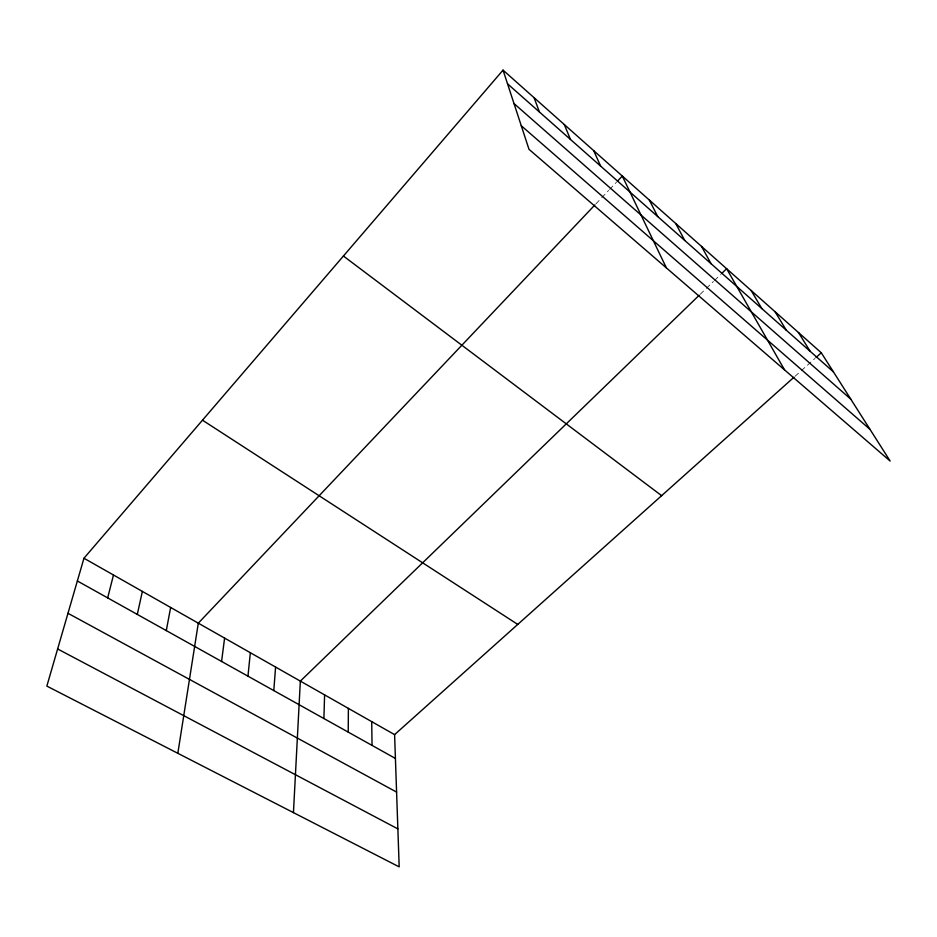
<?xml version="1.0" encoding="UTF-8"?>
<svg xmlns="http://www.w3.org/2000/svg" width="937" height="937" viewBox="0 0 937 937"><rect width="100%" height="100%" fill="white"/><g stroke="black" fill="none" stroke-linecap="round" stroke-linejoin="round"><path stroke-width="0.7" stroke-dasharray="4.68 3.51" d="M595.873 203.915L600.804 198.726M601.777 197.695L608.617 190.48M609.6 189.45L616.441 182.235M700.208 294.277L705.327 289.322M706.346 288.35L713.444 281.475M714.462 280.491L720.541 274.611M794.963 376.358L800.268 371.602M801.322 370.665L814.991 358.438"/><path stroke-width="1.41" d="M348.224 732.102L348.388 708.384M323.909 718.538L324.6 694.879M293.445 812.625L300.344 681.117L699.178 295.284M273.791 690.581L275.595 667.062M247.954 676.163L250.355 652.726M221.577 661.452L224.599 638.097M177.831 753.301L198.304 623.175L594.878 204.957M166.294 630.601L170.639 607.469M137.306 614.426L142.365 591.411M107.673 597.888L113.482 575.013M503.04 70.123L528.995 149.311L890.15 461.051L821.292 352.792L503.04 70.123L83.955 558.241L46.85 686.095L399.185 866.877L394.594 734.631L793.885 377.318M617.413 181.204L622.297 176.051L666.406 267.923M721.56 273.627L726.632 268.72L784.562 369.916M816.033 357.501L821.292 352.792M57.625 648.954L397.862 828.882M67.979 613.29L396.585 792.081M77.361 580.975L395.414 758.443M83.955 558.241L394.594 734.631M202.486 420.198L517.751 624.417M343.422 256.035L661.627 495.673M521.265 125.734L870.004 429.369M513.991 103.55L850.773 399.139M507.526 83.803L833.438 371.884M798.465 332.518L810.142 351.293M775.086 311.752L786.284 330.211M751.146 290.493L761.84 308.601M701.508 246.408L711.101 263.742M675.764 223.533L684.748 240.458M649.364 200.096L657.715 216.564M593.671 150.623L600.629 166.095M564.285 124.516L570.457 139.426M534.078 97.694L539.431 112.007M371.708 721.631L372.048 745.407"/></g></svg>
